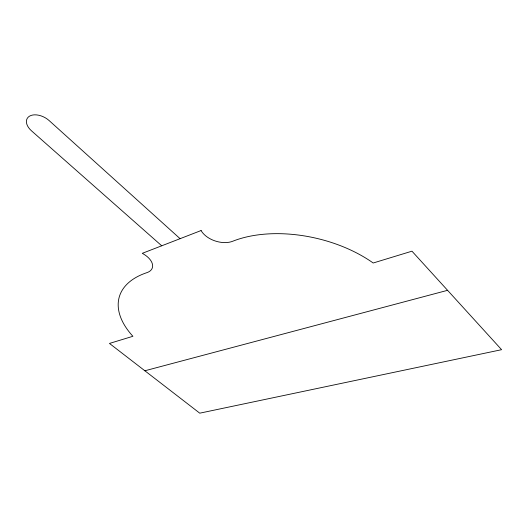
<?xml version="1.0" encoding="UTF-8"?>
<svg xmlns="http://www.w3.org/2000/svg" width="528" height="528" viewBox="0 0 528 528"><rect width="100%" height="100%" fill="white"/><g stroke="black" fill="none" stroke-linecap="round" stroke-linejoin="round"><path stroke-width="0.79" d="M144.863 370.775L447.579 290.321M161.726 245.797L31.482 130.812A14.87 9.299 28.1 0 1 29.581 116.12A14.87 9.299 28.1 0 1 49.13 120.569L180.094 238.682M201.102 230.538L142.276 253.334A18.803 10.633 20.5 0 1 146.929 272.639A95.753 51.124 16.7 0 0 132.904 336.29L109.468 343.438L199.756 413.173L501.6 349.688L411.965 251.183L373.197 263.003A104.848 60.152 13.1 0 0 232.716 241.25A20.414 12.619 17.4 0 1 201.102 230.538"/></g></svg>
